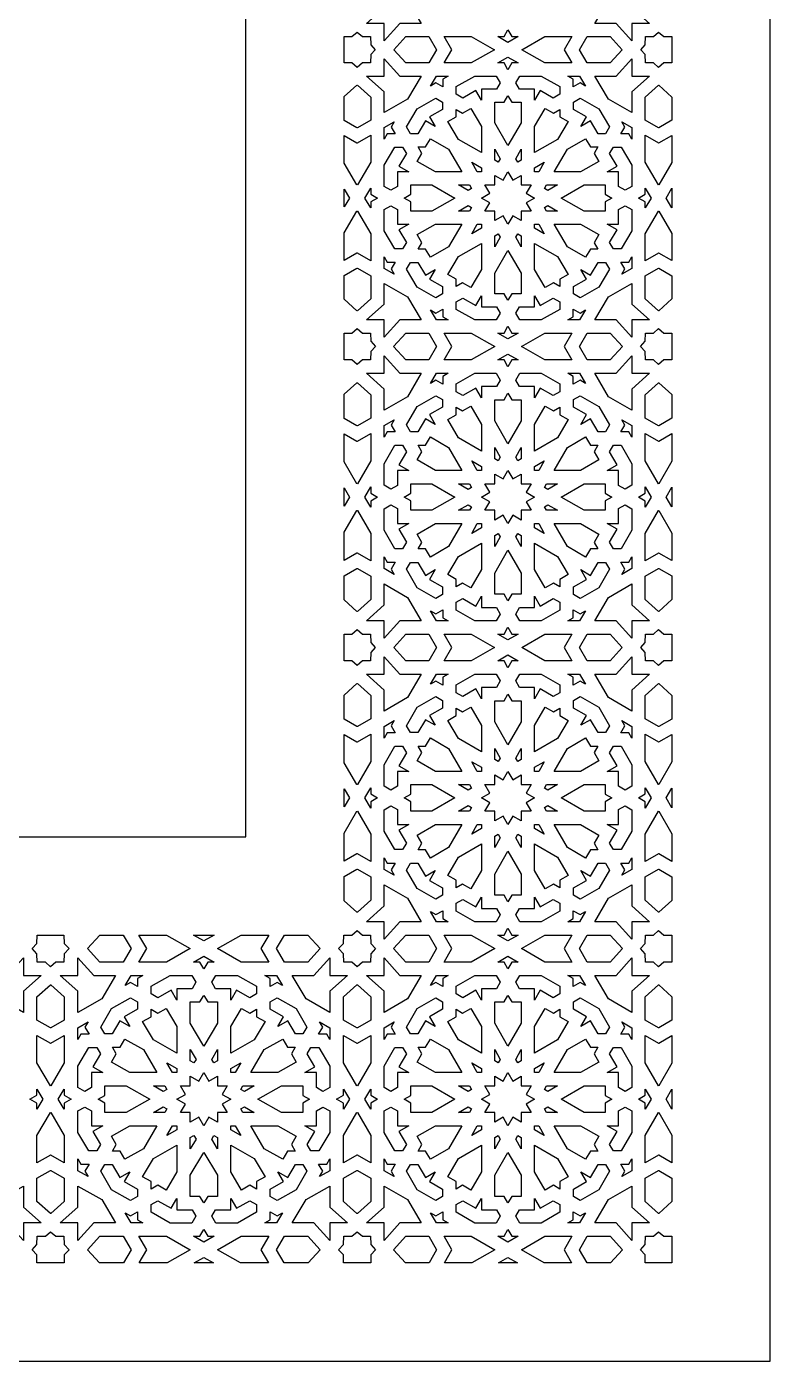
# Model space of a CAD drawing. Extents: x -500 to 500, y -400 to 400.
# Drawn here: x 273.2 to 500, y -400 to 7 of the extents above; entities that cross this region are included whole.
import ezdxf

# ---------------------------------------------------------------- set-up
doc = ezdxf.new("R2010")
doc.units = 0
doc.header["$MEASUREMENT"] = 0
doc.layers.add('LAYER_1', color=18, linetype='CONTINUOUS')

msp = doc.modelspace()

# ---------------------------------------------------------------- linework, layer by layer
at = {"layer": 'LAYER_1'}
for points in [[(-500, -400), (500, -400), (500, 400), (-500, 400)], [(340, -240), (340, 240), (-340, 240), (-340, -240)], [(389.36, 15.05), (393.49, 8), (387.06, 8), (382.21, 2.77), (382.21, 8), (376.89, 8), (382.21, 12.78), (382.21, 19.11)], [(457.8, 12.78), (463.12, 8), (457.8, 8), (457.8, 2.77), (452.95, 8), (446.52, 8), (450.65, 15.05), (457.8, 19.11)], [(375.59, 4.01), (378.07, 4.01), (378.15, 1.49), (379.53, 0), (378.15, -1.49), (378.07, -4.01), (375.59, -4.01), (374.05, -5.39), (374.01, -5.35), (373.97, -5.39), (372.4, -4.01), (370, -4.01), (370, 4.01), (372.4, 4.01), (373.97, 5.39), (374.01, 5.35), (374.05, 5.39)], [(421.22, 4.01), (423.1, 4.01), (420, 2.25), (416.91, 4.01), (418.79, 4.01), (420, 6.08)], [(467.49, 4.01), (469.97, 4.01), (470, 2.99), (470, 0), (470, -2.99), (469.97, -4.01), (467.49, -4.01), (465.95, -5.39), (464.42, -4.01), (461.94, -4.01), (461.86, -1.49), (460.48, 0), (461.86, 1.49), (461.94, 4.01), (464.42, 4.01), (465.95, 5.39)], [(398.19, 0), (395.84, -4.01), (388.85, -4.01), (385.14, 0), (388.85, 4.01), (395.84, 4.01)], [(415.84, 0), (408.79, -4.01), (400.52, -4.01), (402.87, 0), (400.52, 4.01), (408.79, 4.01)], [(437.13, 0), (439.48, -4.01), (431.22, -4.01), (424.17, 0), (431.22, 4.01), (439.48, 4.01)], [(454.87, 0), (451.16, -4.01), (444.17, -4.01), (441.82, 0), (444.17, 4.01), (451.16, 4.01)], [(387.06, -8), (393.49, -8), (389.36, -15.05), (382.21, -19.11), (382.21, -12.78), (376.89, -8), (382.21, -8), (382.21, -2.77)], [(423.1, -4.01), (421.22, -4.01), (420, -6.08), (418.79, -4.01), (416.91, -4.01), (420, -2.25)], [(457.8, -8), (463.12, -8), (457.8, -12.78), (457.8, -19.11), (450.65, -15.05), (446.52, -8), (452.95, -8), (457.8, -2.77)], [(400.13, -8.93), (400.13, -11.32), (398.02, -10.13), (396.39, -11.05), (398.18, -8), (401.75, -8)], [(417.61, -10.05), (416.46, -12), (411.89, -12), (411.89, -15.41), (410.16, -12.46), (406.2, -14.71), (404.22, -13.58), (404.22, -11.22), (409.87, -8), (416.41, -8)], [(435.79, -11.22), (435.79, -13.58), (433.81, -14.71), (429.85, -12.46), (428.12, -15.41), (428.12, -12), (423.54, -12), (422.4, -10.05), (423.6, -8), (430.13, -8)], [(443.61, -11.05), (441.99, -10.13), (439.88, -11.32), (439.88, -8.93), (438.25, -8), (441.83, -8)], [(378.15, -14.47), (378.15, -21.47), (374.09, -23.77), (374.05, -23.75), (374.01, -23.77), (373.97, -23.75), (373.93, -23.77), (370, -21.57), (370, -15.67), (370, -14.3), (373.93, -10.83), (373.97, -10.87), (374.01, -10.83), (374.05, -10.87), (374.09, -10.83)], [(470, -14.43), (470, -21.49), (466, -23.77), (465.95, -23.75), (465.91, -23.77), (461.86, -21.47), (461.86, -14.47), (465.91, -10.83), (465.95, -10.87), (466, -10.83)], [(400.07, -15.94), (400.07, -18.19), (396.11, -20.44), (397.84, -23.39), (394.84, -21.69), (392.55, -25.59), (390.27, -25.59), (389.07, -23.54), (392.33, -17.97), (397.99, -14.76)], [(421.16, -16), (424.06, -16), (424.06, -22.33), (420, -29.24), (415.95, -22.33), (415.95, -16), (418.84, -16), (420, -14.02)], [(447.67, -17.97), (450.94, -23.54), (449.74, -25.59), (447.45, -25.59), (445.16, -21.69), (442.17, -23.39), (443.9, -20.44), (439.94, -18.19), (439.94, -15.94), (442.02, -14.76)], [(411.89, -23.4), (411.89, -31.38), (404.87, -27.39), (401.66, -21.9), (404.16, -20.48), (404.16, -18.2), (406.17, -19.34), (408.67, -17.92)], [(433.84, -19.34), (435.85, -18.2), (435.85, -20.48), (438.35, -21.9), (435.14, -27.39), (428.12, -31.38), (428.12, -23.4), (431.33, -17.92)], [(384.36, -23.57), (385.58, -25.64), (383.15, -25.64), (382.21, -27.25), (382.21, -23.73), (385.3, -21.97)], [(457.8, -23.73), (457.8, -27.25), (456.86, -25.64), (454.43, -25.64), (455.65, -23.57), (454.71, -21.97)], [(378.15, -34.3), (374.09, -41.21), (374.05, -41.14), (374.01, -41.21), (373.97, -41.14), (373.93, -41.21), (370, -34.63), (370, -30.85), (370, -26.19), (373.93, -28.38), (373.97, -28.36), (374.01, -28.38), (374.05, -28.36), (374.09, -28.38), (378.15, -26.08)], [(401.9, -30.31), (405.95, -37.22), (397.85, -37.22), (392.28, -34.06), (393.72, -31.59), (392.56, -29.61), (394.88, -29.61), (396.33, -27.15)], [(445.12, -29.61), (447.44, -29.61), (446.28, -31.59), (447.73, -34.06), (442.16, -37.22), (434.06, -37.22), (438.11, -30.31), (443.68, -27.15)], [(465.91, -28.38), (465.95, -28.36), (465.99, -28.38), (470, -26.11), (470, -34.38), (465.99, -41.21), (465.95, -41.14), (465.91, -41.21), (461.86, -34.3), (461.86, -26.08)], [(389.02, -31.62), (386.73, -35.52), (389.73, -37.22), (386.27, -37.22), (386.27, -41.72), (384.29, -42.85), (382.21, -41.67), (382.21, -35.24), (385.47, -29.67), (387.87, -29.67)], [(417.66, -33.23), (417.03, -34.3), (415.95, -33.68), (415.95, -30.32)], [(424.06, -33.68), (422.97, -34.3), (422.35, -33.23), (424.06, -30.32)], [(457.8, -35.24), (457.8, -41.67), (455.72, -42.85), (453.74, -41.72), (453.74, -37.22), (450.28, -37.22), (453.28, -35.52), (450.99, -31.62), (452.13, -29.67), (454.53, -29.67)], [(411.89, -35.99), (411.89, -37.22), (410.64, -37.22), (408.93, -34.31)], [(429.37, -37.22), (428.12, -37.22), (428.12, -35.99), (431.07, -34.31)], [(421.49, -39.76), (424.06, -38.3), (424.06, -41.22), (427.02, -41.22), (425.54, -43.75), (428.11, -45.21), (425.54, -46.67), (427.02, -49.19), (424.06, -49.19), (424.06, -52.11), (421.49, -50.65), (420, -53.18), (418.52, -50.65), (415.95, -52.11), (415.95, -49.19), (412.98, -49.19), (414.47, -46.67), (411.9, -45.21), (414.47, -43.75), (412.98, -41.22), (415.95, -41.22), (415.95, -38.3), (418.52, -39.76), (420, -37.23)], [(371.62, -45.21), (370, -47.93), (370, -45.35), (370, -42.49)], [(378.15, -44.01), (380.25, -45.21), (378.15, -46.4), (378.15, -48.25), (376.36, -45.21), (378.15, -42.16)], [(403.78, -45.21), (396.76, -49.2), (390.33, -49.2), (390.33, -46.35), (388.32, -45.21), (390.33, -44.07), (390.33, -41.22), (396.76, -41.22)], [(408.92, -42.28), (407.84, -42.9), (404.88, -41.22), (408.3, -41.22)], [(432.17, -42.9), (431.09, -42.28), (431.71, -41.22), (435.13, -41.22)], [(449.68, -44.07), (451.69, -45.21), (449.68, -46.35), (449.68, -49.2), (443.25, -49.2), (436.23, -45.21), (443.25, -41.22), (449.68, -41.22)], [(463.65, -45.21), (461.86, -48.25), (461.86, -46.4), (459.76, -45.21), (461.86, -44.01), (461.86, -42.16)], [(470, -48.17), (468.26, -45.21), (470, -42.24)], [(386.27, -48.69), (386.27, -53.19), (389.73, -53.19), (386.73, -54.9), (389.02, -58.8), (387.87, -60.75), (385.47, -60.75), (382.21, -55.18), (382.21, -48.75), (384.29, -47.56)], [(408.92, -48.13), (408.3, -49.19), (404.88, -49.19), (407.84, -47.51)], [(435.13, -49.19), (431.71, -49.19), (431.09, -48.13), (432.17, -47.51)], [(457.8, -48.75), (457.8, -55.18), (454.53, -60.75), (452.13, -60.75), (450.99, -58.8), (453.28, -54.9), (450.28, -53.19), (453.74, -53.19), (453.74, -48.69), (455.72, -47.56)], [(378.15, -56.11), (378.15, -64.33), (374.09, -62.03), (374.05, -62.05), (374.01, -62.03), (373.97, -62.05), (373.93, -62.03), (370, -64.23), (370, -62.7), (370, -55.79), (373.93, -49.2), (373.97, -49.27), (374.01, -49.2), (374.05, -49.27), (374.09, -49.2)], [(470, -56.03), (470, -64.31), (465.99, -62.03), (465.95, -62.05), (465.91, -62.03), (461.86, -64.33), (461.86, -56.11), (465.91, -49.2), (465.95, -49.27), (465.99, -49.2)], [(401.9, -60.1), (396.33, -63.27), (394.88, -60.8), (392.56, -60.8), (393.72, -58.83), (392.28, -56.36), (397.85, -53.19), (405.95, -53.19)], [(411.89, -54.42), (408.93, -56.1), (410.64, -53.19), (411.89, -53.19)], [(417.66, -57.18), (415.95, -60.09), (415.95, -56.73), (417.03, -56.11)], [(424.06, -56.73), (424.06, -60.09), (422.35, -57.18), (422.97, -56.11)], [(431.07, -56.1), (428.12, -54.42), (428.12, -53.19), (429.37, -53.19)], [(447.73, -56.36), (446.28, -58.83), (447.44, -60.8), (445.12, -60.8), (443.68, -63.27), (438.11, -60.1), (434.06, -53.19), (442.16, -53.19)], [(411.89, -67.02), (408.67, -72.5), (406.17, -71.07), (404.16, -72.22), (404.16, -69.93), (401.66, -68.51), (404.87, -63.03), (411.89, -59.04)], [(435.14, -63.03), (438.35, -68.51), (435.85, -69.93), (435.85, -72.22), (433.84, -71.07), (431.33, -72.5), (428.12, -67.02), (428.12, -59.04)], [(383.15, -64.77), (385.58, -64.77), (384.36, -66.84), (385.3, -68.44), (382.21, -66.69), (382.21, -63.17)], [(394.84, -68.73), (397.84, -67.02), (396.11, -69.97), (400.07, -72.22), (400.07, -74.48), (397.99, -75.66), (392.33, -72.44), (389.07, -66.87), (390.27, -64.83), (392.55, -64.83)], [(424.06, -68.09), (424.06, -74.42), (421.16, -74.42), (420, -76.39), (418.84, -74.42), (415.95, -74.42), (415.95, -68.09), (420, -61.18)], [(450.94, -66.87), (447.67, -72.44), (442.02, -75.66), (439.94, -74.48), (439.94, -72.22), (443.9, -69.97), (442.17, -67.02), (445.16, -68.73), (447.45, -64.83), (449.74, -64.83)], [(457.8, -66.69), (454.71, -68.44), (455.65, -66.84), (454.43, -64.77), (456.86, -64.77), (457.8, -63.17)], [(378.15, -68.95), (378.15, -75.94), (374.09, -79.58), (374.05, -79.55), (374.01, -79.58), (373.97, -79.55), (373.93, -79.58), (370, -76.11), (370, -68.84), (373.93, -66.65), (373.97, -66.67), (374.01, -66.65), (374.05, -66.67), (374.09, -66.65)], [(470, -68.92), (470, -75.98), (465.99, -79.58), (465.95, -79.55), (465.91, -79.58), (461.86, -75.94), (461.86, -68.95), (465.91, -66.65), (465.95, -66.67), (465.99, -66.65)], [(389.36, -75.37), (393.49, -82.41), (387.06, -82.41), (382.21, -87.64), (382.21, -82.41), (376.89, -82.41), (382.21, -77.63), (382.21, -71.3)], [(457.8, -77.63), (463.12, -82.41), (457.8, -82.41), (457.8, -87.64), (452.95, -82.41), (446.52, -82.41), (450.65, -75.37), (457.8, -71.3)], [(411.89, -78.41), (416.46, -78.41), (417.61, -80.36), (416.41, -82.41), (409.87, -82.41), (404.22, -79.2), (404.22, -76.83), (406.2, -75.71), (410.16, -77.96), (411.89, -75.01)], [(429.85, -77.96), (433.81, -75.71), (435.79, -76.83), (435.79, -79.2), (430.13, -82.41), (423.6, -82.41), (422.4, -80.36), (423.54, -78.41), (428.12, -78.41), (428.12, -75.01)], [(400.13, -81.49), (401.75, -82.41), (398.18, -82.41), (396.39, -79.36), (398.02, -80.29), (400.13, -79.09)], [(441.99, -80.29), (443.61, -79.36), (441.83, -82.41), (438.25, -82.41), (439.88, -81.49), (439.88, -79.09)], [(375.59, -86.41), (378.07, -86.41), (378.15, -88.92), (379.58, -90.47), (378.15, -92.05), (378.07, -94.6), (375.59, -94.6), (374.05, -96), (374.01, -95.97), (373.97, -96), (372.4, -94.6), (370, -94.6), (370, -86.41), (372.4, -86.41), (373.97, -85.03), (374.01, -85.06), (374.05, -85.03)], [(421.22, -86.41), (423.1, -86.41), (420, -88.17), (416.91, -86.41), (418.79, -86.41), (420, -84.33)], [(467.49, -86.41), (469.97, -86.41), (470, -87.42), (470, -90.47), (470, -93.57), (469.97, -94.6), (467.49, -94.6), (465.95, -96), (464.42, -94.6), (461.94, -94.6), (461.86, -92.05), (460.42, -90.47), (461.86, -88.92), (461.94, -86.41), (464.42, -86.41), (465.95, -85.03)], [(398.22, -90.47), (395.84, -94.6), (388.85, -94.6), (385.08, -90.47), (388.85, -86.41), (395.84, -86.41)], [(415.94, -90.47), (408.79, -94.6), (400.52, -94.6), (402.91, -90.47), (400.52, -86.41), (408.79, -86.41)], [(437.1, -90.47), (439.48, -94.6), (431.22, -94.6), (424.07, -90.47), (431.22, -86.41), (439.48, -86.41)], [(454.93, -90.47), (451.16, -94.6), (444.17, -94.6), (441.79, -90.47), (444.17, -86.41), (451.16, -86.41)], [(387.06, -98.66), (393.49, -98.66), (389.36, -105.81), (382.21, -109.93), (382.21, -103.51), (376.89, -98.66), (382.21, -98.66), (382.21, -93.35)], [(423.1, -94.6), (421.22, -94.6), (420, -96.7), (418.79, -94.6), (416.91, -94.6), (420, -92.82)], [(457.8, -98.66), (463.12, -98.66), (457.8, -103.51), (457.8, -109.93), (450.65, -105.81), (446.52, -98.66), (452.95, -98.66), (457.8, -93.35)], [(378.15, -105.22), (378.15, -112.32), (374.09, -114.66), (374.05, -114.63), (374.01, -114.66), (373.97, -114.63), (373.93, -114.66), (370, -112.43), (370, -105.05), (373.93, -101.53), (373.97, -101.57), (374.01, -101.53), (374.05, -101.57), (374.09, -101.53)], [(400.13, -99.6), (400.13, -102.03), (398.02, -100.81), (396.39, -101.75), (398.18, -98.66), (401.75, -98.66)], [(417.61, -100.73), (416.46, -102.71), (411.89, -102.71), (411.89, -106.17), (410.16, -103.18), (406.2, -105.46), (404.22, -104.32), (404.22, -101.92), (409.87, -98.66), (416.41, -98.66)], [(435.79, -101.92), (435.79, -104.32), (433.81, -105.46), (429.85, -103.18), (428.12, -106.17), (428.12, -102.71), (423.54, -102.71), (422.4, -100.73), (423.6, -98.66), (430.13, -98.66)], [(443.61, -101.75), (441.99, -100.81), (439.88, -102.03), (439.88, -99.6), (438.25, -98.66), (441.83, -98.66)], [(470, -105.18), (470, -112.35), (465.99, -114.66), (465.95, -114.63), (465.91, -114.66), (461.86, -112.32), (461.86, -105.22), (465.91, -101.53), (465.95, -101.57), (465.99, -101.53)], [(400.07, -106.71), (400.07, -109), (396.11, -111.28), (397.84, -114.27), (394.84, -112.55), (392.55, -116.5), (390.27, -116.5), (389.07, -114.43), (392.33, -108.77), (397.99, -105.51)], [(421.16, -106.77), (424.06, -106.77), (424.06, -113.2), (420, -120.21), (415.95, -113.2), (415.95, -106.77), (418.84, -106.77), (420, -104.76)], [(447.67, -108.77), (450.94, -114.43), (449.74, -116.5), (447.45, -116.5), (445.16, -112.55), (442.17, -114.27), (443.9, -111.28), (439.94, -109), (439.94, -106.71), (442.02, -105.51)], [(411.89, -114.28), (411.89, -122.38), (404.87, -118.33), (401.66, -112.77), (404.16, -111.32), (404.16, -109.01), (406.17, -110.16), (408.67, -108.72)], [(433.84, -110.16), (435.85, -109.01), (435.85, -111.32), (438.35, -112.77), (435.14, -118.33), (428.12, -122.38), (428.12, -114.28), (431.33, -108.72)], [(384.36, -114.46), (385.58, -116.56), (383.15, -116.56), (382.21, -118.19), (382.21, -114.62), (385.3, -112.83)], [(457.8, -114.62), (457.8, -118.19), (456.86, -116.56), (454.43, -116.56), (455.65, -114.46), (454.71, -112.83)], [(378.15, -125.35), (374.09, -132.36), (374.05, -132.29), (374.01, -132.36), (373.97, -132.29), (373.93, -132.36), (370, -125.68), (370, -118.66), (370, -117.11), (373.93, -119.34), (373.97, -119.32), (374.01, -119.34), (374.05, -119.32), (374.09, -119.34), (378.15, -117)], [(465.91, -119.34), (465.95, -119.32), (465.99, -119.34), (470, -117.03), (470, -125.43), (465.99, -132.36), (465.95, -132.29), (465.91, -132.36), (461.86, -125.35), (461.86, -117)], [(389.02, -122.62), (386.73, -126.58), (389.73, -128.31), (386.27, -128.31), (386.27, -132.88), (384.29, -134.02), (382.21, -132.82), (382.21, -126.3), (385.47, -120.64), (387.87, -120.64)], [(401.9, -121.3), (405.95, -128.31), (397.85, -128.31), (392.28, -125.1), (393.72, -122.59), (392.56, -120.59), (394.88, -120.59), (396.33, -118.09)], [(417.66, -124.26), (417.03, -125.35), (415.95, -124.72), (415.95, -121.31)], [(424.06, -124.72), (422.97, -125.35), (422.35, -124.26), (424.06, -121.31)], [(445.12, -120.59), (447.44, -120.59), (446.28, -122.59), (447.73, -125.1), (442.16, -128.31), (434.06, -128.31), (438.11, -121.3), (443.68, -118.09)], [(457.8, -126.3), (457.8, -132.82), (455.72, -134.02), (453.74, -132.88), (453.74, -128.31), (450.28, -128.31), (453.28, -126.58), (450.99, -122.62), (452.13, -120.64), (454.53, -120.64)], [(411.89, -127.06), (411.89, -128.31), (410.64, -128.31), (408.93, -125.36)], [(429.37, -128.31), (428.12, -128.31), (428.12, -127.06), (431.07, -125.36)], [(421.49, -130.89), (424.06, -129.41), (424.06, -132.37), (427.02, -132.37), (425.54, -134.94), (428.11, -136.42), (425.54, -137.9), (427.02, -140.46), (424.06, -140.46), (424.06, -143.43), (421.49, -141.95), (420, -144.51), (418.52, -141.95), (415.95, -143.43), (415.95, -140.46), (412.98, -140.46), (414.47, -137.9), (411.9, -136.42), (414.47, -134.94), (412.98, -132.37), (415.95, -132.37), (415.95, -129.41), (418.52, -130.89), (420, -128.32)], [(371.62, -136.42), (370, -139.18), (370, -136.27), (370, -133.65)], [(378.15, -135.2), (380.25, -136.42), (378.15, -137.63), (378.15, -139.51), (376.36, -136.42), (378.15, -133.32)], [(403.78, -136.42), (396.76, -140.46), (390.33, -140.46), (390.33, -137.57), (388.32, -136.42), (390.33, -135.26), (390.33, -132.37), (396.76, -132.37)], [(408.92, -133.45), (407.84, -134.07), (404.88, -132.37), (408.3, -132.37)], [(432.17, -134.07), (431.09, -133.45), (431.71, -132.37), (435.13, -132.37)], [(449.68, -135.26), (451.69, -136.42), (449.68, -137.57), (449.68, -140.46), (443.25, -140.46), (436.23, -136.42), (443.25, -132.37), (449.68, -132.37)], [(463.65, -136.42), (461.86, -139.51), (461.86, -137.63), (459.76, -136.42), (461.86, -135.2), (461.86, -133.32)], [(470, -139.42), (468.26, -136.42), (470, -133.41)], [(378.15, -147.48), (378.15, -155.83), (374.09, -153.49), (374.05, -153.51), (374.01, -153.49), (373.97, -153.51), (373.93, -153.49), (370, -155.72), (370, -150.99), (370, -147.15), (373.93, -140.47), (373.97, -140.54), (374.01, -140.47), (374.05, -140.54), (374.09, -140.47)], [(386.27, -139.95), (386.27, -144.52), (389.73, -144.52), (386.73, -146.25), (389.02, -150.21), (387.87, -152.19), (385.47, -152.19), (382.21, -146.53), (382.21, -140.01), (384.29, -138.81)], [(408.92, -139.38), (408.3, -140.46), (404.88, -140.46), (407.84, -138.76)], [(435.13, -140.46), (431.71, -140.46), (431.09, -139.38), (432.17, -138.76)], [(457.8, -140.01), (457.8, -146.53), (454.53, -152.19), (452.13, -152.19), (450.99, -150.21), (453.28, -146.25), (450.28, -144.52), (453.74, -144.52), (453.74, -139.95), (455.72, -138.81)], [(470, -147.4), (470, -155.8), (465.99, -153.49), (465.95, -153.51), (465.91, -153.49), (461.86, -155.83), (461.86, -147.48), (465.91, -140.47), (465.95, -140.54), (465.99, -140.47)], [(401.9, -151.53), (396.33, -154.74), (394.88, -152.24), (392.56, -152.24), (393.72, -150.24), (392.28, -147.73), (397.85, -144.52), (405.95, -144.52)], [(411.89, -145.77), (408.93, -147.48), (410.64, -144.52), (411.89, -144.52)], [(431.07, -147.48), (428.12, -145.77), (428.12, -144.52), (429.37, -144.52)], [(447.73, -147.73), (446.28, -150.24), (447.44, -152.24), (445.12, -152.24), (443.68, -154.74), (438.11, -151.53), (434.06, -144.52), (442.16, -144.52)], [(411.89, -158.55), (408.67, -164.11), (406.17, -162.67), (404.16, -163.83), (404.16, -161.51), (401.66, -160.07), (404.87, -154.5), (411.89, -150.45)], [(417.66, -148.57), (415.95, -151.52), (415.95, -148.11), (417.03, -147.49)], [(424.06, -148.11), (424.06, -151.52), (422.35, -148.57), (422.97, -147.49)], [(435.14, -154.5), (438.35, -160.07), (435.85, -161.51), (435.85, -163.83), (433.84, -162.67), (431.33, -164.11), (428.12, -158.55), (428.12, -150.45)], [(383.15, -156.27), (385.58, -156.27), (384.36, -158.37), (385.3, -160), (382.21, -158.21), (382.21, -154.65)], [(424.06, -159.64), (424.06, -166.06), (421.16, -166.06), (420, -168.07), (418.84, -166.06), (415.95, -166.06), (415.95, -159.64), (420, -152.62)], [(457.8, -158.21), (454.71, -160), (455.65, -158.37), (454.43, -156.27), (456.86, -156.27), (457.8, -154.65)], [(378.15, -160.51), (378.15, -167.61), (374.09, -171.3), (374.05, -171.26), (374.01, -171.3), (373.97, -171.26), (373.93, -171.3), (370, -167.78), (370, -166.39), (370, -160.4), (373.93, -158.17), (373.97, -158.2), (374.01, -158.17), (374.05, -158.2), (374.09, -158.17)], [(394.84, -160.29), (397.84, -158.56), (396.11, -161.55), (400.07, -163.84), (400.07, -166.12), (397.99, -167.32), (392.33, -164.06), (389.07, -158.4), (390.27, -156.33), (392.55, -156.33)], [(450.94, -158.4), (447.67, -164.06), (442.02, -167.32), (439.94, -166.12), (439.94, -163.84), (443.9, -161.55), (442.17, -158.56), (445.16, -160.29), (447.45, -156.33), (449.74, -156.33)], [(470, -160.48), (470, -167.65), (466, -171.3), (465.95, -171.26), (465.91, -171.3), (461.86, -167.61), (461.86, -160.51), (465.91, -158.17), (465.95, -158.2), (466, -158.17)], [(389.36, -167.02), (393.49, -174.17), (387.06, -174.17), (382.21, -179.48), (382.21, -174.17), (376.89, -174.17), (382.21, -169.32), (382.21, -162.9)], [(411.89, -170.12), (416.46, -170.12), (417.61, -172.1), (416.41, -174.17), (409.87, -174.17), (404.22, -170.91), (404.22, -168.51), (406.2, -167.37), (410.16, -169.65), (411.89, -166.66)], [(429.85, -169.65), (433.81, -167.37), (435.79, -168.51), (435.79, -170.91), (430.13, -174.17), (423.6, -174.17), (422.4, -172.1), (423.54, -170.12), (428.12, -170.12), (428.12, -166.66)], [(457.8, -169.32), (463.12, -174.17), (457.8, -174.17), (457.8, -179.48), (452.95, -174.17), (446.52, -174.17), (450.65, -167.02), (457.8, -162.9)], [(400.13, -173.23), (401.75, -174.17), (398.18, -174.17), (396.39, -171.08), (398.02, -172.02), (400.13, -170.81)], [(441.99, -172.02), (443.61, -171.08), (441.83, -174.17), (438.25, -174.17), (439.88, -173.23), (439.88, -170.81)], [(375.59, -178.23), (378.07, -178.23), (378.15, -180.78), (379.53, -182.3), (378.15, -183.81), (378.07, -186.36), (375.59, -186.36), (374.05, -187.76), (374.01, -187.73), (373.97, -187.76), (372.4, -186.36), (370, -186.36), (370, -178.23), (372.4, -178.23), (373.97, -176.83), (374.01, -176.87), (374.05, -176.83)], [(398.19, -182.3), (395.84, -186.36), (388.85, -186.36), (385.14, -182.3), (388.85, -178.23), (395.84, -178.23)], [(415.84, -182.3), (408.79, -186.36), (400.52, -186.36), (402.87, -182.3), (400.52, -178.23), (408.79, -178.23)], [(421.22, -178.23), (423.1, -178.23), (420, -180.01), (416.91, -178.23), (418.79, -178.23), (420, -176.13)], [(437.13, -182.3), (439.48, -186.36), (431.22, -186.36), (424.17, -182.3), (431.22, -178.23), (439.48, -178.23)], [(454.87, -182.3), (451.16, -186.36), (444.17, -186.36), (441.82, -182.3), (444.17, -178.23), (451.16, -178.23)], [(467.49, -178.23), (469.97, -178.23), (470, -179.26), (470, -182.3), (470, -185.33), (469.97, -186.36), (467.49, -186.36), (465.95, -187.76), (464.42, -186.36), (461.94, -186.36), (461.86, -183.81), (460.48, -182.3), (461.86, -180.78), (461.94, -178.23), (464.42, -178.23), (465.95, -176.83)], [(387.06, -190.42), (393.49, -190.42), (389.36, -197.57), (382.21, -201.69), (382.21, -195.27), (376.89, -190.42), (382.21, -190.42), (382.21, -185.11)], [(423.1, -186.36), (421.22, -186.36), (420, -188.46), (418.79, -186.36), (416.91, -186.36), (420, -184.58)], [(457.8, -190.42), (463.12, -190.42), (457.8, -195.27), (457.8, -201.69), (450.65, -197.57), (446.52, -190.42), (452.95, -190.42), (457.8, -185.11)], [(400.13, -191.36), (400.13, -193.78), (398.02, -192.57), (396.39, -193.51), (398.18, -190.42), (401.75, -190.42)], [(417.61, -192.49), (416.46, -194.47), (411.89, -194.47), (411.89, -197.93), (410.16, -194.94), (406.2, -197.22), (404.22, -196.08), (404.22, -193.68), (409.87, -190.42), (416.41, -190.42)], [(435.79, -193.68), (435.79, -196.08), (433.81, -197.22), (429.85, -194.94), (428.12, -197.93), (428.12, -194.47), (423.54, -194.47), (422.4, -192.49), (423.6, -190.42), (430.13, -190.42)], [(443.61, -193.51), (441.99, -192.57), (439.88, -193.78), (439.88, -191.36), (438.25, -190.42), (441.83, -190.42)], [(378.15, -196.98), (378.15, -204.08), (374.09, -206.42), (374.05, -206.39), (374.01, -206.42), (373.97, -206.39), (373.93, -206.42), (370, -204.19), (370, -198.2), (370, -196.81), (373.93, -193.29), (373.97, -193.33), (374.01, -193.29), (374.05, -193.33), (374.09, -193.29)], [(470, -196.94), (470, -204.11), (466, -206.42), (465.95, -206.39), (465.91, -206.42), (461.86, -204.08), (461.86, -196.98), (465.91, -193.29), (465.95, -193.33), (466, -193.29)], [(400.07, -198.47), (400.07, -200.76), (396.11, -203.04), (397.84, -206.03), (394.84, -204.31), (392.55, -208.26), (390.27, -208.26), (389.07, -206.19), (392.33, -200.53), (397.99, -197.27)], [(421.16, -198.53), (424.06, -198.53), (424.06, -204.95), (420, -211.97), (415.95, -204.95), (415.95, -198.53), (418.84, -198.53), (420, -196.52)], [(447.67, -200.53), (450.94, -206.19), (449.74, -208.26), (447.45, -208.26), (445.16, -204.31), (442.17, -206.03), (443.9, -203.04), (439.94, -200.76), (439.94, -198.47), (442.02, -197.27)], [(411.89, -206.04), (411.89, -214.14), (404.87, -210.09), (401.66, -204.53), (404.16, -203.08), (404.16, -200.76), (406.17, -201.92), (408.67, -200.48)], [(433.84, -201.92), (435.85, -200.76), (435.85, -203.08), (438.35, -204.53), (435.14, -210.09), (428.12, -214.14), (428.12, -206.04), (431.33, -200.48)], [(384.36, -206.22), (385.58, -208.32), (383.15, -208.32), (382.21, -209.95), (382.21, -206.38), (385.3, -204.59)], [(457.8, -206.38), (457.8, -209.95), (456.86, -208.32), (454.43, -208.32), (455.65, -206.22), (454.71, -204.59)], [(378.15, -217.11), (374.09, -224.12), (374.05, -224.05), (374.01, -224.12), (373.97, -224.05), (373.93, -224.12), (370, -217.44), (370, -213.6), (370, -208.87), (373.93, -211.1), (373.97, -211.08), (374.01, -211.1), (374.05, -211.08), (374.09, -211.1), (378.15, -208.76)], [(401.9, -213.06), (405.95, -220.07), (397.85, -220.07), (392.28, -216.86), (393.72, -214.35), (392.56, -212.35), (394.88, -212.35), (396.33, -209.85)], [(445.12, -212.35), (447.44, -212.35), (446.28, -214.35), (447.73, -216.86), (442.16, -220.07), (434.06, -220.07), (438.11, -213.06), (443.68, -209.85)], [(465.91, -211.1), (465.95, -211.08), (465.99, -211.1), (470, -208.79), (470, -217.19), (465.99, -224.12), (465.95, -224.05), (465.91, -224.12), (461.86, -217.11), (461.86, -208.76)], [(389.02, -214.38), (386.73, -218.34), (389.73, -220.07), (386.27, -220.07), (386.27, -224.64), (384.29, -225.78), (382.21, -224.58), (382.21, -218.06), (385.47, -212.4), (387.87, -212.4)], [(417.66, -216.02), (417.03, -217.1), (415.95, -216.48), (415.95, -213.07)], [(424.06, -216.48), (422.97, -217.1), (422.35, -216.02), (424.06, -213.07)], [(457.8, -218.06), (457.8, -224.58), (455.72, -225.78), (453.74, -224.64), (453.74, -220.07), (450.28, -220.07), (453.28, -218.34), (450.99, -214.38), (452.13, -212.4), (454.53, -212.4)], [(411.89, -218.82), (411.89, -220.07), (410.64, -220.07), (408.93, -217.12)], [(429.37, -220.07), (428.12, -220.07), (428.12, -218.82), (431.07, -217.12)], [(421.49, -222.64), (424.06, -221.16), (424.06, -224.13), (427.02, -224.13), (425.54, -226.69), (428.11, -228.17), (425.54, -229.66), (427.02, -232.22), (424.06, -232.22), (424.06, -235.18), (421.49, -233.7), (420, -236.27), (418.52, -233.7), (415.95, -235.18), (415.95, -232.22), (412.98, -232.22), (414.47, -229.66), (411.9, -228.17), (414.47, -226.69), (412.98, -224.13), (415.95, -224.13), (415.95, -221.16), (418.52, -222.64), (420, -220.08)], [(371.62, -228.18), (370, -230.94), (370, -228.32), (370, -225.41)], [(378.15, -226.96), (380.25, -228.18), (378.15, -229.39), (378.15, -231.27), (376.36, -228.18), (378.15, -225.08)], [(403.78, -228.18), (396.76, -232.22), (390.33, -232.22), (390.33, -229.33), (388.32, -228.18), (390.33, -227.02), (390.33, -224.13), (396.76, -224.13)], [(408.92, -225.21), (407.84, -225.83), (404.88, -224.13), (408.3, -224.13)], [(432.17, -225.83), (431.09, -225.21), (431.71, -224.13), (435.13, -224.13)], [(449.68, -227.02), (451.69, -228.18), (449.68, -229.33), (449.68, -232.22), (443.25, -232.22), (436.23, -228.18), (443.25, -224.13), (449.68, -224.13)], [(463.65, -228.18), (461.86, -231.27), (461.86, -229.39), (459.76, -228.18), (461.86, -226.96), (461.86, -225.08)], [(470, -231.18), (468.26, -228.18), (470, -225.17)], [(386.27, -231.71), (386.27, -236.28), (389.73, -236.28), (386.73, -238.01), (389.02, -241.97), (387.87, -243.95), (385.47, -243.95), (382.21, -238.29), (382.21, -231.77), (384.29, -230.57)], [(408.92, -231.14), (408.3, -232.22), (404.88, -232.22), (407.84, -230.52)], [(435.13, -232.22), (431.71, -232.22), (431.09, -231.14), (432.17, -230.52)], [(457.8, -231.77), (457.8, -238.29), (454.53, -243.95), (452.13, -243.95), (450.99, -241.97), (453.28, -238.01), (450.28, -236.28), (453.74, -236.28), (453.74, -231.71), (455.72, -230.57)], [(378.15, -239.24), (378.15, -247.59), (374.09, -245.25), (374.05, -245.27), (374.01, -245.25), (373.97, -245.27), (373.93, -245.25), (370, -247.48), (370, -245.93), (370, -238.91), (373.93, -232.23), (373.97, -232.3), (374.01, -232.23), (374.05, -232.3), (374.09, -232.23)], [(470, -239.16), (470, -247.56), (465.99, -245.25), (465.95, -245.27), (465.91, -245.25), (461.86, -247.59), (461.86, -239.24), (465.91, -232.23), (465.95, -232.3), (465.99, -232.23)], [(401.9, -243.29), (396.33, -246.5), (394.88, -244), (392.56, -244), (393.72, -242), (392.28, -239.49), (397.85, -236.28), (405.95, -236.28)], [(411.89, -237.53), (408.93, -239.23), (410.64, -236.28), (411.89, -236.28)], [(417.66, -240.33), (415.95, -243.28), (415.95, -239.87), (417.03, -239.24)], [(424.06, -239.87), (424.06, -243.28), (422.35, -240.33), (422.97, -239.24)], [(431.07, -239.23), (428.12, -237.53), (428.12, -236.28), (429.37, -236.28)], [(447.73, -239.49), (446.28, -242), (447.44, -244), (445.12, -244), (443.68, -246.5), (438.11, -243.29), (434.06, -236.28), (442.16, -236.28)], [(411.89, -250.31), (408.67, -255.87), (406.17, -254.43), (404.16, -255.59), (404.16, -253.27), (401.66, -251.83), (404.87, -246.26), (411.89, -242.21)], [(435.14, -246.26), (438.35, -251.83), (435.85, -253.27), (435.85, -255.59), (433.84, -254.43), (431.33, -255.87), (428.12, -250.31), (428.12, -242.21)], [(383.15, -248.03), (385.58, -248.03), (384.36, -250.13), (385.3, -251.76), (382.21, -249.97), (382.21, -246.4)], [(394.84, -252.05), (397.84, -250.32), (396.11, -253.31), (400.07, -255.6), (400.07, -257.88), (397.99, -259.08), (392.33, -255.82), (389.07, -250.16), (390.27, -248.09), (392.55, -248.09)], [(424.06, -251.4), (424.06, -257.82), (421.16, -257.82), (420, -259.83), (418.84, -257.82), (415.95, -257.82), (415.95, -251.4), (420, -244.38)], [(450.94, -250.16), (447.67, -255.82), (442.02, -259.08), (439.94, -257.88), (439.94, -255.6), (443.9, -253.31), (442.17, -250.32), (445.16, -252.05), (447.45, -248.09), (449.74, -248.09)], [(457.8, -249.97), (454.71, -251.76), (455.65, -250.13), (454.43, -248.03), (456.86, -248.03), (457.8, -246.4)], [(378.15, -252.27), (378.15, -259.37), (374.09, -263.06), (374.05, -263.02), (374.01, -263.06), (373.97, -263.02), (373.93, -263.06), (370, -259.54), (370, -252.16), (373.93, -249.93), (373.97, -249.96), (374.01, -249.93), (374.05, -249.96), (374.09, -249.93)], [(470, -252.24), (470, -259.41), (465.99, -263.06), (465.95, -263.02), (465.91, -263.06), (461.86, -259.37), (461.86, -252.27), (465.91, -249.93), (465.95, -249.96), (465.99, -249.93)], [(389.36, -258.78), (393.49, -265.93), (387.06, -265.93), (382.21, -271.24), (382.21, -265.93), (376.89, -265.93), (382.21, -261.08), (382.21, -254.66)], [(457.8, -261.08), (463.12, -265.93), (457.8, -265.93), (457.8, -271.24), (452.95, -265.93), (446.52, -265.93), (450.65, -258.78), (457.8, -254.66)], [(411.89, -261.88), (416.46, -261.88), (417.61, -263.86), (416.41, -265.93), (409.87, -265.93), (404.22, -262.67), (404.22, -260.27), (406.2, -259.13), (410.16, -261.41), (411.89, -258.42)], [(429.85, -261.41), (433.81, -259.13), (435.79, -260.27), (435.79, -262.67), (430.13, -265.93), (423.6, -265.93), (422.4, -263.86), (423.54, -261.88), (428.12, -261.88), (428.12, -258.42)], [(400.13, -264.99), (401.75, -265.93), (398.18, -265.93), (396.39, -262.84), (398.02, -263.78), (400.13, -262.57)], [(441.99, -263.78), (443.61, -262.84), (441.83, -265.93), (438.25, -265.93), (439.88, -264.99), (439.88, -262.57)], [(375.59, -269.99), (378.07, -269.99), (378.15, -272.54), (379.58, -274.12), (378.15, -275.69), (378.07, -278.24), (375.59, -278.24), (374.05, -279.64), (374.01, -279.61), (373.97, -279.64), (372.4, -278.24), (369.89, -278.24), (369.81, -275.69), (368.34, -274.12), (369.81, -272.54), (369.89, -270), (370, -270), (370, -269.99), (372.4, -269.99), (373.97, -268.59), (374.01, -268.63), (374.05, -268.59)], [(421.22, -269.99), (423.1, -269.99), (420, -271.77), (416.91, -269.99), (418.79, -269.99), (420, -267.89)], [(467.49, -269.99), (469.97, -269.99), (470, -271.02), (470, -274.12), (470, -277.22), (469.97, -278.24), (467.49, -278.24), (465.95, -279.64), (464.42, -278.24), (461.94, -278.24), (461.86, -275.69), (460.42, -274.12), (461.86, -272.54), (461.94, -269.99), (464.42, -269.99), (465.95, -268.59)], [(284.67, -272.54), (286.14, -274.12), (284.67, -275.69), (284.59, -278.24), (282.08, -278.24), (280.51, -279.64), (278.95, -278.24), (276.43, -278.24), (276.35, -275.69), (274.89, -274.12), (276.35, -272.54), (276.43, -270), (284.59, -270)], [(305.09, -274.12), (302.66, -278.24), (295.56, -278.24), (291.73, -274.12), (295.55, -270), (302.67, -270)], [(323.11, -274.12), (315.83, -278.24), (307.43, -278.24), (309.86, -274.12), (307.44, -270), (315.85, -270)], [(327.24, -271.77), (324.11, -270), (330.37, -270)], [(344.62, -274.12), (347.05, -278.24), (338.65, -278.24), (331.37, -274.12), (338.63, -270), (347.04, -270)], [(362.75, -274.12), (358.92, -278.24), (351.82, -278.24), (349.39, -274.12), (351.81, -270), (358.93, -270)], [(398.22, -274.12), (395.84, -278.24), (388.85, -278.24), (385.08, -274.12), (388.85, -269.99), (395.84, -269.99)], [(415.94, -274.12), (408.79, -278.24), (400.52, -278.24), (402.91, -274.12), (400.52, -269.99), (408.79, -269.99)], [(437.1, -274.12), (439.48, -278.24), (431.22, -278.24), (424.07, -274.12), (431.22, -269.99), (439.48, -269.99)], [(454.93, -274.12), (451.16, -278.24), (444.17, -278.24), (441.79, -274.12), (444.17, -269.99), (451.16, -269.99)], [(330.39, -278.24), (328.48, -278.24), (327.24, -280.35), (326, -278.24), (324.09, -278.24), (327.24, -276.46)], [(423.1, -278.24), (421.22, -278.24), (420, -280.35), (418.79, -278.24), (416.91, -278.24), (420, -276.46)], [(272.22, -282.3), (277.63, -282.3), (272.22, -287.15), (272.22, -293.57), (264.94, -289.45), (260.74, -282.3), (267.28, -282.3), (272.22, -276.99)], [(293.74, -282.3), (300.28, -282.3), (296.08, -289.45), (288.8, -293.57), (288.8, -287.15), (283.4, -282.3), (288.8, -282.3), (288.8, -276.99)], [(365.68, -282.3), (371.08, -282.3), (365.68, -287.15), (365.68, -293.57), (358.4, -289.45), (354.2, -282.3), (360.74, -282.3), (365.68, -276.99)], [(387.06, -282.3), (393.49, -282.3), (389.36, -289.45), (382.21, -293.57), (382.21, -287.15), (376.89, -282.3), (382.21, -282.3), (382.21, -276.99)], [(457.8, -282.3), (463.12, -282.3), (457.8, -287.15), (457.8, -293.57), (450.65, -289.45), (446.52, -282.3), (452.95, -282.3), (457.8, -276.99)], [(307.03, -283.24), (307.03, -285.67), (304.89, -284.45), (303.23, -285.39), (305.05, -282.3), (308.68, -282.3)], [(324.81, -284.38), (323.64, -286.36), (318.99, -286.36), (318.99, -289.81), (317.23, -286.82), (313.2, -289.1), (311.19, -287.96), (311.19, -285.56), (316.94, -282.3), (323.58, -282.3)], [(343.29, -285.56), (343.29, -287.96), (341.28, -289.1), (337.25, -286.82), (335.49, -289.81), (335.49, -286.36), (330.84, -286.36), (329.68, -284.38), (330.9, -282.3), (337.54, -282.3)], [(351.25, -285.39), (349.59, -284.45), (347.45, -285.67), (347.45, -283.24), (345.8, -282.3), (349.43, -282.3)], [(400.13, -283.24), (400.13, -285.67), (398.02, -284.45), (396.39, -285.39), (398.18, -282.3), (401.75, -282.3)], [(417.61, -284.38), (416.46, -286.36), (411.89, -286.36), (411.89, -289.81), (410.16, -286.82), (406.2, -289.1), (404.22, -287.96), (404.22, -285.56), (409.87, -282.3), (416.41, -282.3)], [(435.79, -285.56), (435.79, -287.96), (433.81, -289.1), (429.85, -286.82), (428.12, -289.81), (428.12, -286.36), (423.54, -286.36), (422.4, -284.38), (423.6, -282.3), (430.13, -282.3)], [(443.61, -285.39), (441.99, -284.45), (439.88, -285.67), (439.88, -283.24), (438.25, -282.3), (441.83, -282.3)], [(284.67, -288.87), (284.67, -295.96), (280.55, -298.3), (280.51, -298.28), (280.47, -298.3), (276.35, -295.96), (276.35, -288.87), (280.47, -285.17), (280.51, -285.21), (280.55, -285.17)], [(328.42, -290.41), (331.36, -290.41), (331.36, -296.84), (327.24, -303.85), (323.12, -296.84), (323.12, -290.41), (326.06, -290.41), (327.24, -288.41)], [(378.15, -288.87), (378.15, -295.96), (374.09, -298.3), (374.05, -298.28), (374.01, -298.3), (373.97, -298.28), (373.93, -298.3), (369.81, -295.96), (369.81, -288.87), (373.93, -285.17), (373.97, -285.21), (374.01, -285.17), (374.05, -285.21), (374.09, -285.17)], [(421.16, -290.41), (424.06, -290.41), (424.06, -296.84), (420, -303.85), (415.95, -296.84), (415.95, -290.41), (418.84, -290.41), (420, -288.41)], [(470, -288.82), (470, -295.99), (465.99, -298.3), (465.95, -298.28), (465.91, -298.3), (461.86, -295.96), (461.86, -288.87), (465.91, -285.17), (465.95, -285.21), (465.99, -285.17)], [(306.97, -290.35), (306.97, -292.64), (302.94, -294.92), (304.7, -297.92), (301.65, -296.19), (299.33, -300.15), (297, -300.15), (295.78, -298.07), (299.1, -292.42), (304.86, -289.15)], [(318.99, -297.92), (318.99, -306.02), (311.85, -301.97), (308.58, -296.41), (311.13, -294.96), (311.13, -292.65), (313.17, -293.8), (315.72, -292.36)], [(341.31, -293.8), (343.35, -292.65), (343.35, -294.96), (345.9, -296.41), (342.63, -301.97), (335.49, -306.02), (335.49, -297.92), (338.76, -292.36)], [(355.38, -292.42), (358.7, -298.07), (357.48, -300.15), (355.15, -300.15), (352.83, -296.19), (349.78, -297.92), (351.54, -294.92), (347.51, -292.64), (347.51, -290.35), (349.62, -289.15)], [(400.07, -290.35), (400.07, -292.64), (396.11, -294.92), (397.84, -297.92), (394.84, -296.19), (392.55, -300.15), (390.27, -300.15), (389.07, -298.07), (392.33, -292.42), (397.99, -289.15)], [(411.89, -297.92), (411.89, -306.02), (404.87, -301.97), (401.66, -296.41), (404.16, -294.96), (404.16, -292.65), (406.17, -293.8), (408.67, -292.36)], [(433.84, -293.8), (435.85, -292.65), (435.85, -294.96), (438.35, -296.41), (435.14, -301.97), (428.12, -306.02), (428.12, -297.92), (431.33, -292.36)], [(447.67, -292.42), (450.94, -298.07), (449.74, -300.15), (447.45, -300.15), (445.16, -296.19), (442.17, -297.92), (443.9, -294.92), (439.94, -292.64), (439.94, -290.35), (442.02, -289.15)], [(290.99, -298.1), (292.23, -300.2), (289.76, -300.2), (288.8, -301.83), (288.8, -298.26), (291.95, -296.47)], [(365.68, -298.26), (365.68, -301.83), (364.72, -300.2), (362.25, -300.2), (363.49, -298.1), (362.53, -296.47)], [(384.36, -298.1), (385.58, -300.2), (383.15, -300.2), (382.21, -301.83), (382.21, -298.26), (385.3, -296.47)], [(457.8, -298.26), (457.8, -301.83), (456.86, -300.2), (454.43, -300.2), (455.65, -298.1), (454.71, -296.47)], [(284.67, -308.99), (280.55, -316), (280.51, -315.93), (280.47, -316), (276.35, -308.99), (276.35, -300.65), (280.47, -302.98), (280.51, -302.96), (280.55, -302.98), (284.67, -300.65)], [(378.15, -308.99), (374.09, -316), (374.05, -315.93), (374.01, -316), (373.97, -315.93), (373.93, -316), (369.81, -308.99), (369.81, -300.65), (373.93, -302.98), (373.97, -302.96), (374.01, -302.98), (374.05, -302.96), (374.09, -302.98), (378.15, -300.65)], [(465.91, -302.98), (465.95, -302.96), (465.99, -302.98), (470, -300.67), (470, -309.07), (465.99, -316), (465.95, -315.93), (465.91, -316), (461.86, -308.99), (461.86, -300.65)], [(295.73, -306.27), (293.4, -310.22), (296.45, -311.95), (292.93, -311.95), (292.93, -316.52), (290.92, -317.67), (288.8, -316.47), (288.8, -309.94), (292.13, -304.29), (294.57, -304.29)], [(308.83, -304.94), (312.95, -311.95), (304.71, -311.95), (299.04, -308.74), (300.52, -306.24), (299.34, -304.23), (301.69, -304.23), (303.17, -301.73)], [(324.85, -307.91), (324.22, -308.99), (323.12, -308.36), (323.12, -304.95)], [(331.36, -308.36), (330.26, -308.99), (329.63, -307.91), (331.36, -304.95)], [(352.79, -304.23), (355.14, -304.23), (353.96, -306.24), (355.44, -308.74), (349.77, -311.95), (341.53, -311.95), (345.65, -304.94), (351.32, -301.73)], [(365.68, -309.94), (365.68, -316.47), (363.56, -317.67), (361.55, -316.52), (361.55, -311.95), (358.03, -311.95), (361.08, -310.22), (358.75, -306.27), (359.91, -304.29), (362.35, -304.29)], [(389.02, -306.27), (386.73, -310.22), (389.73, -311.95), (386.27, -311.95), (386.27, -316.52), (384.29, -317.67), (382.21, -316.47), (382.21, -309.94), (385.47, -304.29), (387.87, -304.29)], [(401.9, -304.94), (405.95, -311.95), (397.85, -311.95), (392.28, -308.74), (393.72, -306.24), (392.56, -304.23), (394.88, -304.23), (396.33, -301.73)], [(417.66, -307.91), (417.03, -308.99), (415.95, -308.36), (415.95, -304.95)], [(424.06, -308.36), (422.97, -308.99), (422.35, -307.91), (424.06, -304.95)], [(445.12, -304.23), (447.44, -304.23), (446.28, -306.24), (447.73, -308.74), (442.16, -311.95), (434.06, -311.95), (438.11, -304.94), (443.68, -301.73)], [(457.8, -309.94), (457.8, -316.47), (455.72, -317.67), (453.74, -316.52), (453.74, -311.95), (450.28, -311.95), (453.28, -310.22), (450.99, -306.27), (452.13, -304.29), (454.53, -304.29)], [(318.99, -310.71), (318.99, -311.95), (317.72, -311.95), (315.98, -309)], [(336.76, -311.95), (335.49, -311.95), (335.49, -310.71), (338.5, -309)], [(411.89, -310.71), (411.89, -311.95), (410.64, -311.95), (408.93, -309)], [(429.37, -311.95), (428.12, -311.95), (428.12, -310.71), (431.07, -309)], [(328.75, -314.53), (331.36, -313.05), (331.36, -316.01), (334.38, -316.01), (332.87, -318.58), (335.48, -320.06), (332.87, -321.54), (334.38, -324.11), (331.36, -324.11), (331.36, -327.07), (328.75, -325.59), (327.24, -328.15), (325.73, -325.59), (323.12, -327.07), (323.12, -324.11), (320.1, -324.11), (321.61, -321.54), (319, -320.06), (321.61, -318.58), (320.1, -316.01), (323.12, -316.01), (323.12, -313.05), (325.73, -314.53), (327.24, -311.96)], [(421.49, -314.53), (424.06, -313.05), (424.06, -316.01), (427.02, -316.01), (425.54, -318.58), (428.11, -320.06), (425.54, -321.54), (427.02, -324.11), (424.06, -324.11), (424.06, -327.07), (421.49, -325.59), (420, -328.15), (418.52, -325.59), (415.95, -327.07), (415.95, -324.11), (412.98, -324.11), (414.47, -321.54), (411.9, -320.06), (414.47, -318.58), (412.98, -316.01), (415.95, -316.01), (415.95, -313.05), (418.52, -314.53), (420, -311.96)], [(278.17, -320.06), (276.35, -323.15), (276.35, -321.27), (274.21, -320.06), (276.35, -318.84), (276.35, -316.97)], [(284.67, -318.84), (286.81, -320.06), (284.67, -321.27), (284.67, -323.15), (282.86, -320.06), (284.67, -316.97)], [(310.74, -320.06), (303.6, -324.11), (297.06, -324.11), (297.06, -321.22), (295.02, -320.06), (297.06, -318.9), (297.06, -316.01), (303.6, -316.01)], [(315.97, -317.09), (314.87, -317.72), (311.86, -316.01), (315.33, -316.01)], [(339.61, -317.72), (338.51, -317.09), (339.15, -316.01), (342.62, -316.01)], [(357.42, -318.9), (359.46, -320.06), (357.42, -321.22), (357.42, -324.11), (350.88, -324.11), (343.74, -320.06), (350.88, -316.01), (357.42, -316.01)], [(371.62, -320.06), (369.81, -323.15), (369.81, -321.27), (367.67, -320.06), (369.81, -318.84), (369.81, -316.97)], [(378.15, -318.84), (380.25, -320.06), (378.15, -321.27), (378.15, -323.15), (376.36, -320.06), (378.15, -316.97)], [(403.78, -320.06), (396.76, -324.11), (390.33, -324.11), (390.33, -321.22), (388.32, -320.06), (390.33, -318.9), (390.33, -316.01), (396.76, -316.01)], [(408.92, -317.09), (407.84, -317.72), (404.88, -316.01), (408.3, -316.01)], [(432.17, -317.72), (431.09, -317.09), (431.71, -316.01), (435.13, -316.01)], [(449.68, -318.9), (451.69, -320.06), (449.68, -321.22), (449.68, -324.11), (443.25, -324.11), (436.23, -320.06), (443.25, -316.01), (449.68, -316.01)], [(463.65, -320.06), (461.86, -323.15), (461.86, -321.27), (459.76, -320.06), (461.86, -318.84), (461.86, -316.97)], [(470, -323.07), (468.26, -320.06), (470, -317.05)], [(284.67, -331.12), (284.67, -339.47), (280.55, -337.13), (280.51, -337.15), (280.47, -337.13), (276.35, -339.47), (276.35, -331.12), (280.47, -324.11), (280.51, -324.18), (280.55, -324.11)], [(292.93, -323.59), (292.93, -328.16), (296.45, -328.16), (293.4, -329.89), (295.73, -333.85), (294.57, -335.83), (292.13, -335.83), (288.8, -330.18), (288.8, -323.65), (290.92, -322.45)], [(315.97, -323.03), (315.33, -324.11), (311.86, -324.11), (314.87, -322.4)], [(342.62, -324.11), (339.15, -324.11), (338.51, -323.03), (339.61, -322.4)], [(365.68, -323.65), (365.68, -330.18), (362.35, -335.83), (359.91, -335.83), (358.75, -333.85), (361.08, -329.89), (358.03, -328.16), (361.55, -328.16), (361.55, -323.59), (363.56, -322.45)], [(378.15, -331.12), (378.15, -339.47), (374.09, -337.13), (374.05, -337.15), (374.01, -337.13), (373.97, -337.15), (373.93, -337.13), (369.81, -339.47), (369.81, -331.12), (373.93, -324.11), (373.97, -324.18), (374.01, -324.11), (374.05, -324.18), (374.09, -324.11)], [(386.27, -323.59), (386.27, -328.16), (389.73, -328.16), (386.73, -329.89), (389.02, -333.85), (387.87, -335.83), (385.47, -335.83), (382.21, -330.18), (382.21, -323.65), (384.29, -322.45)], [(408.92, -323.03), (408.3, -324.11), (404.88, -324.11), (407.84, -322.4)], [(435.13, -324.11), (431.71, -324.11), (431.09, -323.03), (432.17, -322.4)], [(457.8, -323.65), (457.8, -330.18), (454.53, -335.83), (452.13, -335.83), (450.99, -333.85), (453.28, -329.89), (450.28, -328.16), (453.74, -328.16), (453.74, -323.59), (455.72, -322.45)], [(470, -331.04), (470, -339.44), (465.99, -337.13), (465.95, -337.15), (465.91, -337.13), (461.86, -339.47), (461.86, -331.12), (465.91, -324.11), (465.95, -324.18), (465.99, -324.11)], [(308.83, -335.17), (303.17, -338.39), (301.69, -335.88), (299.34, -335.88), (300.52, -333.88), (299.04, -331.38), (304.71, -328.16), (312.95, -328.16)], [(318.99, -329.41), (315.98, -331.12), (317.72, -328.16), (318.99, -328.16)], [(338.5, -331.12), (335.49, -329.41), (335.49, -328.16), (336.76, -328.16)], [(355.44, -331.38), (353.96, -333.88), (355.14, -335.88), (352.79, -335.88), (351.32, -338.39), (345.65, -335.17), (341.53, -328.16), (349.77, -328.16)], [(401.9, -335.17), (396.33, -338.39), (394.88, -335.88), (392.56, -335.88), (393.72, -333.88), (392.28, -331.38), (397.85, -328.16), (405.95, -328.16)], [(411.89, -329.41), (408.93, -331.12), (410.64, -328.16), (411.89, -328.16)], [(431.07, -331.12), (428.12, -329.41), (428.12, -328.16), (429.37, -328.16)], [(447.73, -331.38), (446.28, -333.88), (447.44, -335.88), (445.12, -335.88), (443.68, -338.39), (438.11, -335.17), (434.06, -328.16), (442.16, -328.16)], [(324.85, -332.21), (323.12, -335.16), (323.12, -331.75), (324.22, -331.13)], [(331.36, -331.75), (331.36, -335.16), (329.63, -332.21), (330.26, -331.13)], [(417.66, -332.21), (415.95, -335.16), (415.95, -331.75), (417.03, -331.13)], [(424.06, -331.75), (424.06, -335.16), (422.35, -332.21), (422.97, -331.13)], [(318.99, -342.19), (315.72, -347.76), (313.17, -346.31), (311.13, -347.47), (311.13, -345.15), (308.58, -343.71), (311.85, -338.14), (318.99, -334.1)], [(331.36, -343.28), (331.36, -349.7), (328.42, -349.7), (327.24, -351.71), (326.06, -349.7), (323.12, -349.7), (323.12, -343.28), (327.24, -336.27)], [(342.63, -338.14), (345.9, -343.71), (343.35, -345.15), (343.35, -347.47), (341.31, -346.31), (338.76, -347.76), (335.49, -342.19), (335.49, -334.1)], [(411.89, -342.19), (408.67, -347.76), (406.17, -346.31), (404.16, -347.47), (404.16, -345.15), (401.66, -343.71), (404.87, -338.14), (411.89, -334.1)], [(424.06, -343.28), (424.06, -349.7), (421.16, -349.7), (420, -351.71), (418.84, -349.7), (415.95, -349.7), (415.95, -343.28), (420, -336.27)], [(435.14, -338.14), (438.35, -343.71), (435.85, -345.15), (435.85, -347.47), (433.84, -346.31), (431.33, -347.76), (428.12, -342.19), (428.12, -334.1)], [(284.67, -344.15), (284.67, -351.25), (280.55, -354.94), (280.51, -354.91), (280.47, -354.94), (276.35, -351.25), (276.35, -344.15), (280.47, -341.82), (280.51, -341.84), (280.55, -341.82)], [(289.76, -339.91), (292.23, -339.91), (290.99, -342.02), (291.95, -343.64), (288.8, -341.86), (288.8, -338.29)], [(301.65, -343.93), (304.7, -342.2), (302.94, -345.19), (306.97, -347.48), (306.97, -349.76), (304.86, -350.96), (299.1, -347.7), (295.78, -342.05), (297, -339.97), (299.33, -339.97)], [(358.7, -342.05), (355.38, -347.7), (349.62, -350.96), (347.51, -349.76), (347.51, -347.48), (351.54, -345.19), (349.78, -342.2), (352.83, -343.93), (355.15, -339.97), (357.48, -339.97)], [(365.68, -341.86), (362.53, -343.64), (363.49, -342.02), (362.25, -339.91), (364.72, -339.91), (365.68, -338.29)], [(378.15, -344.15), (378.15, -351.25), (374.09, -354.94), (374.05, -354.91), (374.01, -354.94), (373.97, -354.91), (373.93, -354.94), (369.81, -351.25), (369.81, -344.15), (373.93, -341.82), (373.97, -341.84), (374.01, -341.82), (374.05, -341.84), (374.09, -341.82)], [(383.15, -339.91), (385.58, -339.91), (384.36, -342.02), (385.3, -343.64), (382.21, -341.86), (382.21, -338.29)], [(394.84, -343.93), (397.84, -342.2), (396.11, -345.19), (400.07, -347.48), (400.07, -349.76), (397.99, -350.96), (392.33, -347.7), (389.07, -342.05), (390.27, -339.97), (392.55, -339.97)], [(450.94, -342.05), (447.67, -347.7), (442.02, -350.96), (439.94, -349.76), (439.94, -347.48), (443.9, -345.19), (442.17, -342.2), (445.16, -343.93), (447.45, -339.97), (449.74, -339.97)], [(457.8, -341.86), (454.71, -343.64), (455.65, -342.02), (454.43, -339.91), (456.86, -339.91), (457.8, -338.29)], [(470, -344.13), (470, -351.29), (466, -354.94), (465.95, -354.91), (465.91, -354.94), (461.86, -351.25), (461.86, -344.15), (465.91, -341.82), (465.95, -341.84), (466, -341.82)], [(272.22, -352.97), (277.63, -357.81), (272.22, -357.81), (272.22, -363.13), (267.28, -357.81), (260.74, -357.81), (264.94, -350.67), (272.22, -346.54)], [(296.08, -350.67), (300.28, -357.81), (293.74, -357.81), (288.8, -363.13), (288.8, -357.81), (283.4, -357.81), (288.8, -352.97), (288.8, -346.54)], [(365.68, -352.97), (371.08, -357.81), (365.68, -357.81), (365.68, -363.13), (360.74, -357.81), (354.2, -357.81), (358.4, -350.67), (365.68, -346.54)], [(389.36, -350.67), (393.49, -357.81), (387.06, -357.81), (382.21, -363.13), (382.21, -357.81), (376.89, -357.81), (382.21, -352.97), (382.21, -346.54)], [(457.8, -352.97), (463.12, -357.81), (457.8, -357.81), (457.8, -363.13), (452.95, -357.81), (446.52, -357.81), (450.65, -350.67), (457.8, -346.54)], [(318.99, -353.76), (323.64, -353.76), (324.81, -355.74), (323.58, -357.82), (316.94, -357.82), (311.19, -354.55), (311.19, -352.15), (313.2, -351.01), (317.23, -353.3), (318.99, -350.3)], [(337.25, -353.3), (341.28, -351.01), (343.29, -352.15), (343.29, -354.55), (337.54, -357.82), (330.9, -357.82), (329.68, -355.74), (330.84, -353.76), (335.49, -353.76), (335.49, -350.3)], [(411.89, -353.76), (416.46, -353.76), (417.61, -355.74), (416.41, -357.82), (409.87, -357.82), (404.22, -354.55), (404.22, -352.15), (406.2, -351.01), (410.16, -353.3), (411.89, -350.3)], [(429.85, -353.3), (433.81, -351.01), (435.79, -352.15), (435.79, -354.55), (430.13, -357.82), (423.6, -357.82), (422.4, -355.74), (423.54, -353.76), (428.12, -353.76), (428.12, -350.3)], [(307.03, -356.88), (308.68, -357.81), (305.05, -357.81), (303.23, -354.72), (304.89, -355.66), (307.03, -354.45)], [(349.59, -355.66), (351.25, -354.72), (349.43, -357.81), (345.8, -357.81), (347.45, -356.88), (347.45, -354.45)], [(400.13, -356.88), (401.75, -357.81), (398.18, -357.81), (396.39, -354.72), (398.02, -355.66), (400.13, -354.45)], [(441.99, -355.66), (443.61, -354.72), (441.83, -357.81), (438.25, -357.81), (439.88, -356.88), (439.88, -354.45)], [(282.08, -361.87), (284.59, -361.87), (284.67, -364.42), (286.14, -366), (284.67, -367.57), (284.67, -370), (276.35, -370), (276.35, -367.57), (274.89, -366), (276.35, -364.42), (276.43, -361.87), (278.95, -361.87), (280.51, -360.47)], [(305.09, -366), (302.74, -370), (295.45, -370), (291.73, -366), (295.56, -361.87), (302.66, -361.87)], [(323.11, -366), (316.05, -370), (307.51, -370), (309.86, -366), (307.43, -361.87), (315.83, -361.87)], [(328.48, -361.87), (330.39, -361.87), (327.24, -363.66), (324.09, -361.87), (326, -361.87), (327.24, -359.77)], [(344.62, -366), (346.98, -370), (338.43, -370), (331.37, -366), (338.65, -361.87), (347.05, -361.87)], [(362.75, -366), (359.04, -370), (351.74, -370), (349.39, -366), (351.82, -361.87), (358.92, -361.87)], [(375.59, -361.87), (378.07, -361.87), (378.15, -364.42), (379.58, -366), (378.15, -367.57), (378.15, -370), (369.81, -370), (369.81, -367.57), (368.34, -366), (369.81, -364.42), (369.89, -361.87), (372.4, -361.87), (373.97, -360.47), (374.01, -360.51), (374.05, -360.47)], [(398.22, -366), (395.91, -370), (388.74, -370), (385.08, -366), (388.85, -361.87), (395.84, -361.87)], [(415.94, -366), (409, -370), (400.6, -370), (402.91, -366), (400.52, -361.87), (408.79, -361.87)], [(421.22, -361.87), (423.1, -361.87), (420, -363.66), (416.91, -361.87), (418.79, -361.87), (420, -359.77)], [(437.1, -366), (439.41, -370), (431.01, -370), (424.07, -366), (431.22, -361.87), (439.48, -361.87)], [(454.93, -366), (451.27, -370), (444.1, -370), (441.79, -366), (444.17, -361.87), (451.16, -361.87)], [(467.49, -361.87), (469.97, -361.87), (470, -362.9), (470, -370), (461.86, -370), (461.86, -367.57), (460.42, -366), (461.86, -364.42), (461.94, -361.87), (464.42, -361.87), (465.95, -360.47)], [(330.17, -370), (324.31, -370), (327.24, -368.34)], [(422.88, -370), (417.12, -370), (420, -368.34)]]:
    msp.add_lwpolyline(points, close=True, dxfattribs=at)

doc.saveas('drawing.dxf')
